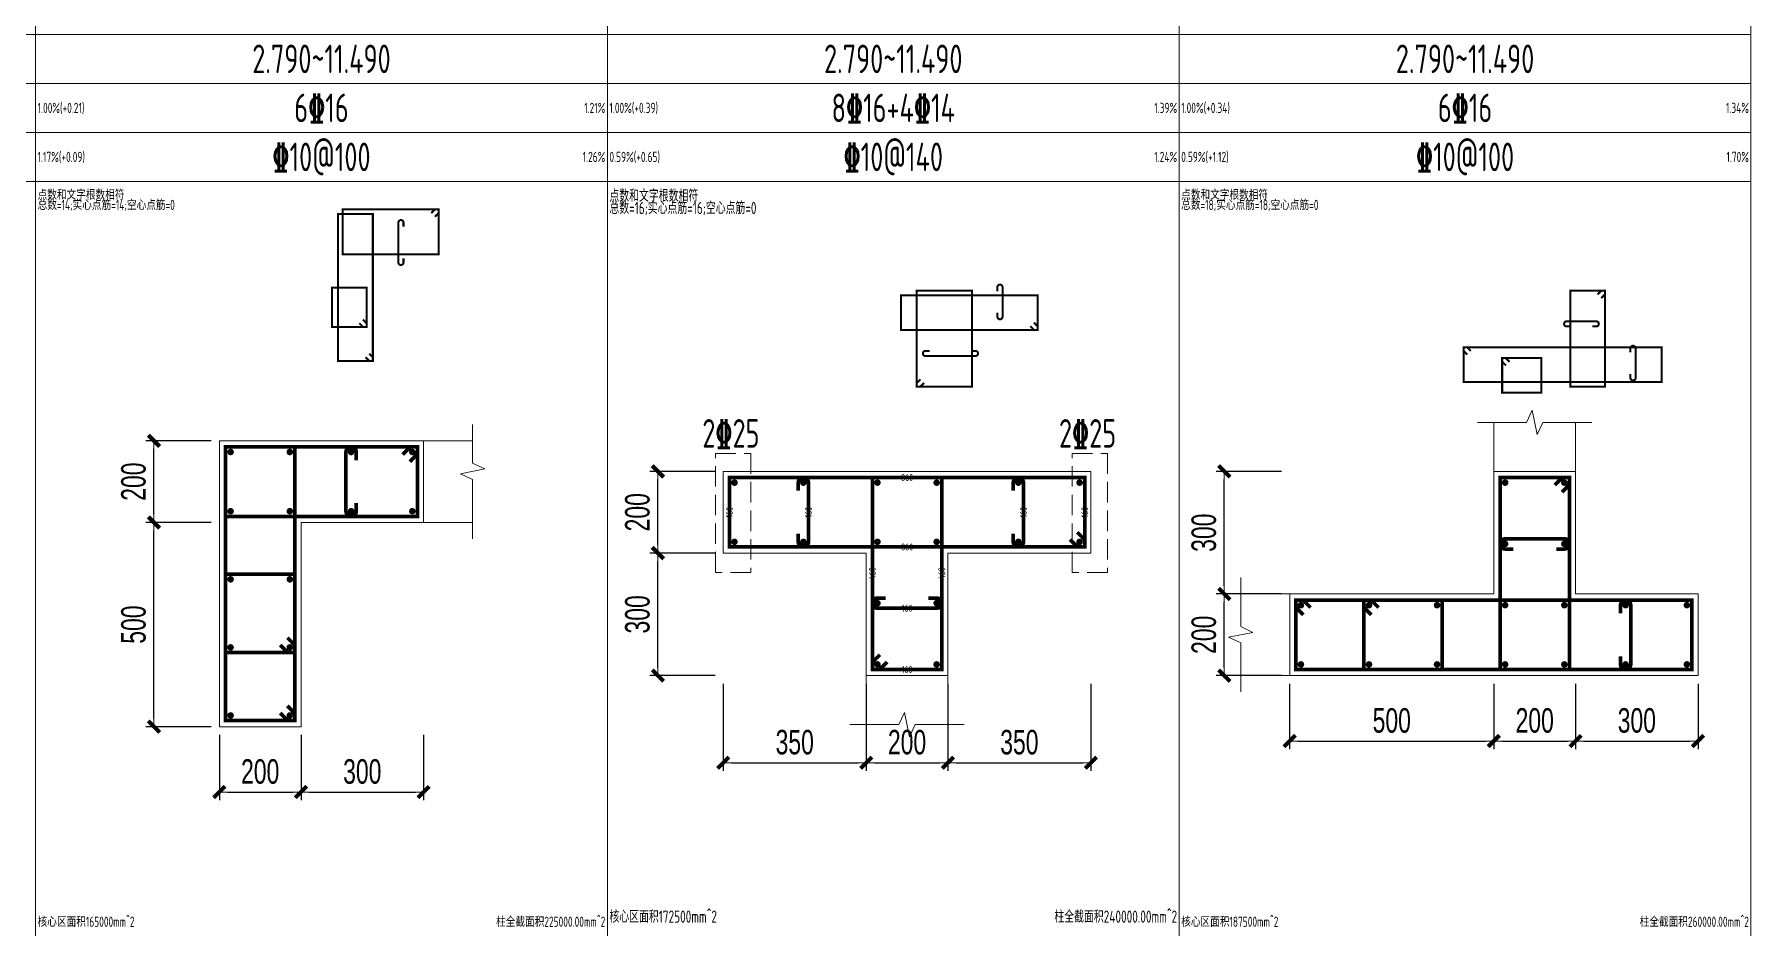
# Model space of a CAD drawing. Extents: x 5874492 to 7194610, y -939842 to -279257.
# Drawn here: x 6411489 to 6432489, y -697792 to -686856 of the extents above; entities that cross this region are included whole.
import ezdxf
from ezdxf.enums import TextEntityAlignment as Align

# ---------------------------------------------------------------- set-up
doc = ezdxf.new("R2010")
doc.units = 0
doc.header["$LTSCALE"] = 1000
doc.linetypes.add('DASH', pattern=[0.35, 0.25, -0.1])
for name, color, linetype, lineweight in [('S-墙柱-REIN', 1, 'Continuous', 20), ('S-墙柱-大样细线', 7, 'Continuous', 20), ('S-墙柱-编号', 4, 'Continuous', 20), ('S-大样-DIM', 3, 'Continuous', 20), ('S-大样-REIN', 1, 'Continuous', 20), ('S-大样-实线', 2, 'Continuous', 20), ('S-板-BEAM', 4, 'DASH', 20), ('S-通用-TAB', 7, 'Continuous', 20)]:
    doc.layers.add(name, color=color, linetype=linetype, lineweight=lineweight)
doc.layers.add('z-计算配筋', color=7, linetype='Continuous')
doc.layers.add('箍筋长度', color=3, linetype='Continuous', plot=False)
doc.layers.add('配箍校核', color=34, linetype='Continuous', plot=False)
doc.styles.add('BW_Dim', font='Bweng.shx', dxfattribs={"width": 0.7, "bigfont": 'hztxt.shx'})
doc.styles.add('BW_Rein', font='tssdeng.shx', dxfattribs={"width": 0.7, "bigfont": 'hztxt.shx'})
doc.styles.add('TSSD_Rein', font='tssdeng.shx', dxfattribs={"width": 0.7, "bigfont": 'hztxt.shx'})
doc.dimstyles.new('Cyz_20_100', dxfattribs={"dimtxt": 300, "dimasz": 100, "dimexe": 100, "dimexo": 100, "dimgap": 100, "dimtad": 1, "dimdec": 0, "dimlfac": 0.2, "dimzin": 0, "dimdsep": 46, "dimtxsty": 'BW_Dim', "dimblk": '_bwk', "dimcen": 0, "dimclrt": 7, "dimadec": 0, "dimazin": 0, "dimtfac": 1, "dimtdec": 0, "dimtix": 1, "dimtmove": 2, "dimatfit": 0, "dimfxl": 0, "dimtolj": 1, "dimtzin": 0, "dimarcsym": 0})

# ---------------------------------------------------------------- blocks, each defined once
blk = doc.blocks.new('_bwk')
blk.add_line((-1, 0), (0, 0))
at = {"const_width": 0.5}
blk.add_lwpolyline([(-0.7, -0.7), (0.7, 0.7)], dxfattribs=at)
blk = doc.blocks.new('*D1484')
at = {"layer": 'Defpoints', "color": 0, "transparency": 16777216}
for p in [(6430357, -694707), (6431857, -694707), (6431857, -695507)]:
    blk.add_point(p, dxfattribs=at)
at = {"layer": 'S-大样-DIM', "color": 0, "lineweight": -2, "transparency": 16777216}
for p, q in [((6430357, -694807), (6430357, -695607)), ((6431857, -694807), (6431857, -695607)), ((6430457, -695507), (6431757, -695507))]:
    blk.add_line(p, q, dxfattribs=at)
at = {"layer": 'S-大样-DIM', "color": 0, "lineweight": -2, "transparency": 16777216, "xscale": 100, "yscale": 100, "zscale": 100, "rotation": 180}
blk.add_blockref('_bwk', (6430357, -695507), dxfattribs=at)
at = {"layer": 'S-大样-DIM', "color": 0, "lineweight": -2, "transparency": 16777216, "xscale": 100, "yscale": 100, "zscale": 100}
blk.add_blockref('_bwk', (6431857, -695507), dxfattribs=at)
at = {"layer": 'S-大样-DIM', "color": 7, "transparency": 16777216, "insert": (6431107, -695257), "char_height": 300, "attachment_point": 5, "style": 'BW_Dim'}
blk.add_mtext('\\A1;300', dxfattribs=at)
blk = doc.blocks.new('*D1485')
at = {"layer": 'Defpoints', "color": 0, "transparency": 16777216}
for p in [(6429357, -694707), (6430357, -694707), (6430357, -695507)]:
    blk.add_point(p, dxfattribs=at)
at = {"layer": 'S-大样-DIM', "color": 0, "lineweight": -2, "transparency": 16777216}
for p, q in [((6429357, -694807), (6429357, -695607)), ((6430357, -694807), (6430357, -695607)), ((6429457, -695507), (6430257, -695507))]:
    blk.add_line(p, q, dxfattribs=at)
at = {"layer": 'S-大样-DIM', "color": 0, "lineweight": -2, "transparency": 16777216, "xscale": 100, "yscale": 100, "zscale": 100, "rotation": 180}
blk.add_blockref('_bwk', (6429357, -695507), dxfattribs=at)
at = {"layer": 'S-大样-DIM', "color": 0, "lineweight": -2, "transparency": 16777216, "xscale": 100, "yscale": 100, "zscale": 100}
blk.add_blockref('_bwk', (6430357, -695507), dxfattribs=at)
at = {"layer": 'S-大样-DIM', "color": 7, "transparency": 16777216, "insert": (6429857, -695257), "char_height": 300, "attachment_point": 5, "style": 'BW_Dim'}
blk.add_mtext('\\A1;200', dxfattribs=at)
blk = doc.blocks.new('*D1486')
at = {"layer": 'Defpoints', "color": 0, "transparency": 16777216}
for p in [(6426857, -694707), (6429357, -694707), (6429357, -695507)]:
    blk.add_point(p, dxfattribs=at)
at = {"layer": 'S-大样-DIM', "color": 0, "lineweight": -2, "transparency": 16777216}
for p, q in [((6426857, -694807), (6426857, -695607)), ((6429357, -694807), (6429357, -695607)), ((6426957, -695507), (6429257, -695507))]:
    blk.add_line(p, q, dxfattribs=at)
at = {"layer": 'S-大样-DIM', "color": 0, "lineweight": -2, "transparency": 16777216, "xscale": 100, "yscale": 100, "zscale": 100, "rotation": 180}
blk.add_blockref('_bwk', (6426857, -695507), dxfattribs=at)
at = {"layer": 'S-大样-DIM', "color": 0, "lineweight": -2, "transparency": 16777216, "xscale": 100, "yscale": 100, "zscale": 100}
blk.add_blockref('_bwk', (6429357, -695507), dxfattribs=at)
at = {"layer": 'S-大样-DIM', "color": 7, "transparency": 16777216, "insert": (6428107, -695257), "char_height": 300, "attachment_point": 5, "style": 'BW_Dim'}
blk.add_mtext('\\A1;500', dxfattribs=at)
blk = doc.blocks.new('*D1487')
at = {"layer": 'Defpoints', "color": 0, "transparency": 16777216}
for p in [(6426057, -692207), (6426857, -692207), (6426857, -693707)]:
    blk.add_point(p, dxfattribs=at)
at = {"layer": 'S-大样-DIM', "color": 0, "lineweight": -2, "transparency": 16777216}
for p, q in [((6426757, -692207), (6425957, -692207)), ((6426057, -693607), (6426057, -692307)), ((6426757, -693707), (6425957, -693707))]:
    blk.add_line(p, q, dxfattribs=at)
at = {"layer": 'S-大样-DIM', "color": 0, "lineweight": -2, "transparency": 16777216, "xscale": 100, "yscale": 100, "zscale": 100}
for p, rotation in [((6426057, -692207), 90), ((6426057, -693707), 270)]:
    blk.add_blockref('_bwk', p, dxfattribs=dict(at, rotation=rotation))
at = {"layer": 'S-大样-DIM', "color": 7, "transparency": 16777216, "insert": (6425807, -692957), "char_height": 300, "attachment_point": 5, "rotation": 90, "style": 'BW_Dim'}
blk.add_mtext('\\A1;300', dxfattribs=at)
blk = doc.blocks.new('*D1488')
at = {"layer": 'Defpoints', "color": 0, "transparency": 16777216}
for p in [(6426057, -693707), (6426857, -693707), (6426857, -694707)]:
    blk.add_point(p, dxfattribs=at)
at = {"layer": 'S-大样-DIM', "color": 0, "lineweight": -2, "transparency": 16777216}
for p, q in [((6426757, -693707), (6425957, -693707)), ((6426057, -694607), (6426057, -693807)), ((6426757, -694707), (6425957, -694707))]:
    blk.add_line(p, q, dxfattribs=at)
at = {"layer": 'S-大样-DIM', "color": 0, "lineweight": -2, "transparency": 16777216, "xscale": 100, "yscale": 100, "zscale": 100}
for p, rotation in [((6426057, -693707), 90), ((6426057, -694707), 270)]:
    blk.add_blockref('_bwk', p, dxfattribs=dict(at, rotation=rotation))
at = {"layer": 'S-大样-DIM', "color": 7, "transparency": 16777216, "insert": (6425807, -694207), "char_height": 300, "attachment_point": 5, "rotation": 90, "style": 'BW_Dim'}
blk.add_mtext('\\A1;200', dxfattribs=at)
blk = doc.blocks.new('*D1489')
at = {"layer": 'Defpoints', "color": 0, "transparency": 16777216}
for p in [(6414754, -695332), (6416254, -695332), (6416254, -696132)]:
    blk.add_point(p, dxfattribs=at)
at = {"layer": 'S-大样-DIM', "color": 0, "lineweight": -2, "transparency": 16777216}
for p, q in [((6414754, -695432), (6414754, -696232)), ((6416254, -695432), (6416254, -696232)), ((6414854, -696132), (6416154, -696132))]:
    blk.add_line(p, q, dxfattribs=at)
at = {"layer": 'S-大样-DIM', "color": 0, "lineweight": -2, "transparency": 16777216, "xscale": 100, "yscale": 100, "zscale": 100, "rotation": 180}
blk.add_blockref('_bwk', (6414754, -696132), dxfattribs=at)
at = {"layer": 'S-大样-DIM', "color": 0, "lineweight": -2, "transparency": 16777216, "xscale": 100, "yscale": 100, "zscale": 100}
blk.add_blockref('_bwk', (6416254, -696132), dxfattribs=at)
at = {"layer": 'S-大样-DIM', "color": 7, "transparency": 16777216, "insert": (6415504, -695882), "char_height": 300, "attachment_point": 5, "style": 'BW_Dim'}
blk.add_mtext('\\A1;300', dxfattribs=at)
blk = doc.blocks.new('*D1490')
at = {"layer": 'Defpoints', "color": 0, "transparency": 16777216}
for p in [(6413754, -695332), (6414754, -695332), (6414754, -696132)]:
    blk.add_point(p, dxfattribs=at)
at = {"layer": 'S-大样-DIM', "color": 0, "lineweight": -2, "transparency": 16777216}
for p, q in [((6413754, -695432), (6413754, -696232)), ((6414754, -695432), (6414754, -696232)), ((6413854, -696132), (6414654, -696132))]:
    blk.add_line(p, q, dxfattribs=at)
at = {"layer": 'S-大样-DIM', "color": 0, "lineweight": -2, "transparency": 16777216, "xscale": 100, "yscale": 100, "zscale": 100, "rotation": 180}
blk.add_blockref('_bwk', (6413754, -696132), dxfattribs=at)
at = {"layer": 'S-大样-DIM', "color": 0, "lineweight": -2, "transparency": 16777216, "xscale": 100, "yscale": 100, "zscale": 100}
blk.add_blockref('_bwk', (6414754, -696132), dxfattribs=at)
at = {"layer": 'S-大样-DIM', "color": 7, "transparency": 16777216, "insert": (6414254, -695882), "char_height": 300, "attachment_point": 5, "style": 'BW_Dim'}
blk.add_mtext('\\A1;200', dxfattribs=at)
blk = doc.blocks.new('*D1491')
at = {"layer": 'Defpoints', "color": 0, "transparency": 16777216}
for p in [(6412954, -691832), (6413754, -691832), (6413754, -692832)]:
    blk.add_point(p, dxfattribs=at)
at = {"layer": 'S-大样-DIM', "color": 0, "lineweight": -2, "transparency": 16777216}
for p, q in [((6413654, -691832), (6412854, -691832)), ((6412954, -692732), (6412954, -691932)), ((6413654, -692832), (6412854, -692832))]:
    blk.add_line(p, q, dxfattribs=at)
at = {"layer": 'S-大样-DIM', "color": 0, "lineweight": -2, "transparency": 16777216, "xscale": 100, "yscale": 100, "zscale": 100}
for p, rotation in [((6412954, -691832), 90), ((6412954, -692832), 270)]:
    blk.add_blockref('_bwk', p, dxfattribs=dict(at, rotation=rotation))
at = {"layer": 'S-大样-DIM', "color": 7, "transparency": 16777216, "insert": (6412704, -692332), "char_height": 300, "attachment_point": 5, "rotation": 90, "style": 'BW_Dim'}
blk.add_mtext('\\A1;200', dxfattribs=at)
blk = doc.blocks.new('*D1492')
at = {"layer": 'Defpoints', "color": 0, "transparency": 16777216}
for p in [(6412954, -692832), (6413754, -692832), (6413754, -695332)]:
    blk.add_point(p, dxfattribs=at)
at = {"layer": 'S-大样-DIM', "color": 0, "lineweight": -2, "transparency": 16777216}
for p, q in [((6413654, -692832), (6412854, -692832)), ((6412954, -695232), (6412954, -692932)), ((6413654, -695332), (6412854, -695332))]:
    blk.add_line(p, q, dxfattribs=at)
at = {"layer": 'S-大样-DIM', "color": 0, "lineweight": -2, "transparency": 16777216, "xscale": 100, "yscale": 100, "zscale": 100}
for p, rotation in [((6412954, -692832), 90), ((6412954, -695332), 270)]:
    blk.add_blockref('_bwk', p, dxfattribs=dict(at, rotation=rotation))
at = {"layer": 'S-大样-DIM', "color": 7, "transparency": 16777216, "insert": (6412704, -694082), "char_height": 300, "attachment_point": 5, "rotation": 90, "style": 'BW_Dim'}
blk.add_mtext('\\A1;500', dxfattribs=at)
blk = doc.blocks.new('*D1632')
at = {"layer": 'Defpoints', "color": 0, "transparency": 16777216}
for p in [(6422673, -694707), (6424423, -694707), (6424423, -695773)]:
    blk.add_point(p, dxfattribs=at)
at = {"layer": 'S-大样-DIM', "color": 0, "lineweight": -2, "transparency": 16777216}
for p, q in [((6422673, -694807), (6422673, -695873)), ((6424423, -694807), (6424423, -695873)), ((6422773, -695773), (6424323, -695773))]:
    blk.add_line(p, q, dxfattribs=at)
at = {"layer": 'S-大样-DIM', "color": 0, "lineweight": -2, "transparency": 16777216, "xscale": 100, "yscale": 100, "zscale": 100, "rotation": 180}
blk.add_blockref('_bwk', (6422673, -695773), dxfattribs=at)
at = {"layer": 'S-大样-DIM', "color": 0, "lineweight": -2, "transparency": 16777216, "xscale": 100, "yscale": 100, "zscale": 100}
blk.add_blockref('_bwk', (6424423, -695773), dxfattribs=at)
at = {"layer": 'S-大样-DIM', "color": 7, "transparency": 16777216, "insert": (6423548, -695523), "char_height": 300, "attachment_point": 5, "style": 'BW_Dim'}
blk.add_mtext('\\A1;350', dxfattribs=at)
blk = doc.blocks.new('*D1633')
at = {"layer": 'Defpoints', "color": 0, "transparency": 16777216}
for p in [(6421673, -694707), (6422673, -694707), (6422673, -695773)]:
    blk.add_point(p, dxfattribs=at)
at = {"layer": 'S-大样-DIM', "color": 0, "lineweight": -2, "transparency": 16777216}
for p, q in [((6421673, -694807), (6421673, -695873)), ((6422673, -694807), (6422673, -695873)), ((6421773, -695773), (6422573, -695773))]:
    blk.add_line(p, q, dxfattribs=at)
at = {"layer": 'S-大样-DIM', "color": 0, "lineweight": -2, "transparency": 16777216, "xscale": 100, "yscale": 100, "zscale": 100, "rotation": 180}
blk.add_blockref('_bwk', (6421673, -695773), dxfattribs=at)
at = {"layer": 'S-大样-DIM', "color": 0, "lineweight": -2, "transparency": 16777216, "xscale": 100, "yscale": 100, "zscale": 100}
blk.add_blockref('_bwk', (6422673, -695773), dxfattribs=at)
at = {"layer": 'S-大样-DIM', "color": 7, "transparency": 16777216, "insert": (6422173, -695523), "char_height": 300, "attachment_point": 5, "style": 'BW_Dim'}
blk.add_mtext('\\A1;200', dxfattribs=at)
blk = doc.blocks.new('*D1634')
at = {"layer": 'Defpoints', "color": 0, "transparency": 16777216}
for p in [(6419923, -694707), (6421673, -694707), (6421673, -695773)]:
    blk.add_point(p, dxfattribs=at)
at = {"layer": 'S-大样-DIM', "color": 0, "lineweight": -2, "transparency": 16777216}
for p, q in [((6419923, -694807), (6419923, -695873)), ((6421673, -694807), (6421673, -695873)), ((6420023, -695773), (6421573, -695773))]:
    blk.add_line(p, q, dxfattribs=at)
at = {"layer": 'S-大样-DIM', "color": 0, "lineweight": -2, "transparency": 16777216, "xscale": 100, "yscale": 100, "zscale": 100, "rotation": 180}
blk.add_blockref('_bwk', (6419923, -695773), dxfattribs=at)
at = {"layer": 'S-大样-DIM', "color": 0, "lineweight": -2, "transparency": 16777216, "xscale": 100, "yscale": 100, "zscale": 100}
blk.add_blockref('_bwk', (6421673, -695773), dxfattribs=at)
at = {"layer": 'S-大样-DIM', "color": 7, "transparency": 16777216, "insert": (6420798, -695523), "char_height": 300, "attachment_point": 5, "style": 'BW_Dim'}
blk.add_mtext('\\A1;350', dxfattribs=at)
blk = doc.blocks.new('*D1635')
at = {"layer": 'Defpoints', "color": 0, "transparency": 16777216}
for p in [(6419123, -692207), (6419923, -692207), (6419923, -693207)]:
    blk.add_point(p, dxfattribs=at)
at = {"layer": 'S-大样-DIM', "color": 0, "lineweight": -2, "transparency": 16777216}
for p, q in [((6419823, -692207), (6419023, -692207)), ((6419123, -693107), (6419123, -692307)), ((6419823, -693207), (6419023, -693207))]:
    blk.add_line(p, q, dxfattribs=at)
at = {"layer": 'S-大样-DIM', "color": 0, "lineweight": -2, "transparency": 16777216, "xscale": 100, "yscale": 100, "zscale": 100}
for p, rotation in [((6419123, -692207), 90), ((6419123, -693207), 270)]:
    blk.add_blockref('_bwk', p, dxfattribs=dict(at, rotation=rotation))
at = {"layer": 'S-大样-DIM', "color": 7, "transparency": 16777216, "insert": (6418873, -692707), "char_height": 300, "attachment_point": 5, "rotation": 90, "style": 'BW_Dim'}
blk.add_mtext('\\A1;200', dxfattribs=at)
blk = doc.blocks.new('*D1636')
at = {"layer": 'Defpoints', "color": 0, "transparency": 16777216}
for p in [(6419123, -693207), (6419923, -693207), (6419923, -694707)]:
    blk.add_point(p, dxfattribs=at)
at = {"layer": 'S-大样-DIM', "color": 0, "lineweight": -2, "transparency": 16777216}
for p, q in [((6419823, -693207), (6419023, -693207)), ((6419123, -694607), (6419123, -693307)), ((6419823, -694707), (6419023, -694707))]:
    blk.add_line(p, q, dxfattribs=at)
at = {"layer": 'S-大样-DIM', "color": 0, "lineweight": -2, "transparency": 16777216, "xscale": 100, "yscale": 100, "zscale": 100}
for p, rotation in [((6419123, -693207), 90), ((6419123, -694707), 270)]:
    blk.add_blockref('_bwk', p, dxfattribs=dict(at, rotation=rotation))
at = {"layer": 'S-大样-DIM', "color": 7, "transparency": 16777216, "insert": (6418873, -693957), "char_height": 300, "attachment_point": 5, "rotation": 90, "style": 'BW_Dim'}
blk.add_mtext('\\A1;300', dxfattribs=at)

msp = doc.modelspace()

# ---------------------------------------------------------------- linework, layer by layer
at = {"layer": 'S-墙柱-REIN', "const_width": 40}
for points in [[(6413871.8, -691969.4, 1), (6413911.8, -691969.4, 1)], [(6414596.8, -691969.4, 1), (6414636.8, -691969.4, 1)], [(6415346.8, -691969.4, 1), (6415386.8, -691969.4, 1)], [(6416096.8, -691969.4, 1), (6416136.8, -691969.4, 1)], [(6420040.6, -692344.4, 1), (6420080.6, -692344.4, 1)], [(6420883.8, -692344.4, 1), (6420923.8, -692344.4, 1)], [(6421790.6, -692344.4, 1), (6421830.6, -692344.4, 1)], [(6422515.6, -692344.4, 1), (6422555.6, -692344.4, 1)], [(6423515.6, -692344.4, 1), (6423555.6, -692344.4, 1)], [(6424265.6, -692344.4, 1), (6424305.6, -692344.4, 1)], [(6429474.8, -692344.4, 1), (6429514.8, -692344.4, 1)], [(6430199.8, -692344.4, 1), (6430239.8, -692344.4, 1)], [(6413871.8, -692694.4, 1), (6413911.8, -692694.4, 1)], [(6414596.8, -692694.4, 1), (6414636.8, -692694.4, 1)], [(6415346.8, -692694.4, 1), (6415386.8, -692694.4, 1)], [(6416096.8, -692694.4, 1), (6416136.8, -692694.4, 1)], [(6420040.6, -693069.4, 1), (6420080.6, -693069.4, 1)], [(6420883.8, -693069.4, 1), (6420923.8, -693069.4, 1)], [(6421790.6, -693069.4, 1), (6421830.6, -693069.4, 1)], [(6422515.6, -693069.4, 1), (6422555.6, -693069.4, 1)], [(6423515.6, -693069.4, 1), (6423555.6, -693069.4, 1)], [(6424265.6, -693069.4, 1), (6424305.6, -693069.4, 1)], [(6429474.8, -693094.4, 1), (6429514.8, -693094.4, 1)], [(6430199.8, -693094.4, 1), (6430239.8, -693094.4, 1)], [(6413871.8, -693527.7, 1), (6413911.8, -693527.7, 1)], [(6414596.8, -693527.7, 1), (6414636.8, -693527.7, 1)], [(6421790.6, -693819.4, 1), (6421830.6, -693819.4, 1)], [(6422515.6, -693819.4, 1), (6422555.6, -693819.4, 1)], [(6426974.8, -693844.4, 1), (6427014.8, -693844.4, 1)], [(6427808.1, -693844.4, 1), (6427848.1, -693844.4, 1)], [(6428641.5, -693844.4, 1), (6428681.5, -693844.4, 1)], [(6429474.8, -693844.4, 1), (6429514.8, -693844.4, 1)], [(6430199.8, -693844.4, 1), (6430239.8, -693844.4, 1)], [(6430949.8, -693844.4, 1), (6430989.8, -693844.4, 1)], [(6431699.8, -693844.4, 1), (6431739.8, -693844.4, 1)], [(6413871.8, -694361.1, 1), (6413911.8, -694361.1, 1)], [(6414596.8, -694361.1, 1), (6414636.8, -694361.1, 1)], [(6421790.6, -694569.4, 1), (6421830.6, -694569.4, 1)], [(6422515.6, -694569.4, 1), (6422555.6, -694569.4, 1)], [(6426974.8, -694569.4, 1), (6427014.8, -694569.4, 1)], [(6427808.1, -694569.4, 1), (6427848.1, -694569.4, 1)], [(6428641.5, -694569.4, 1), (6428681.5, -694569.4, 1)], [(6429474.8, -694569.4, 1), (6429514.8, -694569.4, 1)], [(6430199.8, -694569.4, 1), (6430239.8, -694569.4, 1)], [(6430949.8, -694569.4, 1), (6430989.8, -694569.4, 1)], [(6431699.8, -694569.4, 1), (6431739.8, -694569.4, 1)], [(6413871.8, -695194.4, 1), (6413911.8, -695194.4, 1)], [(6414596.8, -695194.4, 1), (6414636.8, -695194.4, 1)]]:
    msp.add_lwpolyline(points, format="xyb", close=True, dxfattribs=at)
at = {"layer": 'S-墙柱-大样细线'}
for points in [[(6414754.3, -692831.9), (6414754.3, -695331.9), (6413754.3, -695331.9), (6413754.3, -691831.9), (6416254.3, -691831.9), (6416254.3, -692831.9)], [(6422673.1, -693206.9), (6424423.1, -693206.9), (6424423.1, -692206.9), (6419923.1, -692206.9), (6419923.1, -693206.9), (6421673.1, -693206.9), (6421673.1, -694706.9), (6422673.1, -694706.9)], [(6430357.3, -693706.9), (6430357.3, -692206.9), (6429357.3, -692206.9), (6429357.3, -693706.9), (6426857.3, -693706.9), (6426857.3, -694706.9), (6431857.3, -694706.9), (6431857.3, -693706.9)]]:
    msp.add_lwpolyline(points, close=True, dxfattribs=at)
at = {"layer": 'S-大样-REIN', "color": 1}
for points, const_width in [([(6416393.6, -689088.9), (6416439.5, -689043), (6416439.5, -688998.8), (6415264.5, -688998.8), (6415264.5, -689548.8), (6416439.5, -689548.8), (6416439.5, -688998.8), (6416395.3, -688998.8), (6416349.4, -689044.7)], 25), ([(6415543.1, -690809), (6415589.1, -690855), (6415633.3, -690855), (6415633.3, -689055), (6415208.3, -689055), (6415208.3, -690855), (6415633.3, -690855), (6415633.3, -690810.8), (6415587.3, -690764.9)], 25), ([(6423727, -690385.5), (6423773, -690431.5), (6423773, -690475.6), (6422098, -690475.6), (6422098, -690050.6), (6423773, -690050.6), (6423773, -690475.6), (6423728.8, -690475.6), (6423682.9, -690429.7)], 25), ([(6422381.9, -691123.4), (6422336, -691169.4), (6422291.8, -691169.4), (6422291.8, -689994.4), (6422966.8, -689994.4), (6422966.8, -691169.4), (6422291.8, -691169.4), (6422291.8, -691125.2), (6422337.7, -691079.2)], 25), ([(6430626.6, -690040.4), (6430672.6, -689994.4), (6430716.8, -689994.4), (6430716.8, -691169.4), (6430291.8, -691169.4), (6430291.8, -689994.4), (6430716.8, -689994.4), (6430716.8, -690038.6), (6430670.8, -690084.6)], 25), ([(6429031.5, -690778.3), (6428985.5, -690732.3), (6428985.5, -690688.1), (6431410.5, -690688.1), (6431410.5, -691113.1), (6428985.5, -691113.1), (6428985.5, -690688.1), (6429029.7, -690688.1), (6429075.7, -690734.1)], 25), ([(6414498.9, -695165), (6414590.9, -695256.9), (6414679.3, -695256.9), (6414679.3, -691906.9), (6413829.3, -691906.9), (6413829.3, -695256.9), (6414679.3, -695256.9), (6414679.3, -695168.5), (6414587.3, -695076.6)], 45), ([(6416087.3, -692087.2), (6416179.3, -691995.3), (6416179.3, -691906.9), (6413829.3, -691906.9), (6413829.3, -692756.9), (6416179.3, -692756.9), (6416179.3, -691906.9), (6416090.9, -691906.9), (6415998.9, -691998.8)], 45), ([(6424256.2, -692951.6), (6424348.1, -693043.5), (6424348.1, -693131.9), (6419998.1, -693131.9), (6419998.1, -692281.9), (6424348.1, -692281.9), (6424348.1, -693131.9), (6424259.7, -693131.9), (6424167.8, -693040)], 45), ([(6421928.4, -694540), (6421836.5, -694631.9), (6421748.1, -694631.9), (6421748.1, -692281.9), (6422598.1, -692281.9), (6422598.1, -694631.9), (6421748.1, -694631.9), (6421748.1, -694543.5), (6421840, -694451.6)], 45), ([(6430102, -692373.8), (6430193.9, -692281.9), (6430282.3, -692281.9), (6430282.3, -694631.9), (6429432.3, -694631.9), (6429432.3, -692281.9), (6430282.3, -692281.9), (6430282.3, -692370.3), (6430190.4, -692462.2)], 45), ([(6427024.2, -693962.2), (6426932.3, -693870.3), (6426932.3, -693781.9), (6431782.3, -693781.9), (6431782.3, -694631.9), (6426932.3, -694631.9), (6426932.3, -693781.9), (6427020.7, -693781.9), (6427112.6, -693873.8)], 45)]:
    msp.add_lwpolyline(points, dxfattribs=dict(at, const_width=const_width))
at = {"layer": 'S-大样-REIN'}
for points, const_width in [([(6416008.3, -689598.8), (6416008.3, -689648.8, -1), (6415945.8, -689648.8), (6415945.8, -689161.3, -1), (6416008.3, -689161.3), (6416008.3, -689211.3)], 25), ([(6423279.3, -690000.6), (6423279.3, -689950.6, -1), (6423341.8, -689950.6), (6423341.8, -690313.1, -1), (6423279.3, -690313.1), (6423279.3, -690263.1)], 25), ([(6430298, -690431.9), (6430248, -690431.9, -1), (6430248, -690369.4), (6430610.5, -690369.4, -1), (6430610.5, -690431.9), (6430560.5, -690431.9)], 25), ([(6431029.3, -690750.6), (6431029.3, -690700.6, -1), (6431091.8, -690700.6), (6431091.8, -691063.1, -1), (6431029.3, -691063.1), (6431029.3, -691013.1)], 25), ([(6422960.5, -690731.9), (6423010.5, -690731.9, -1), (6423010.5, -690794.4), (6422398, -690794.4, -1), (6422398, -690731.9), (6422448, -690731.9)], 25), ([(6415429.3, -692594.4), (6415429.3, -692694.4, -1), (6415304.3, -692694.4), (6415304.3, -691969.4, -1), (6415429.3, -691969.4), (6415429.3, -692069.4)], 45), ([(6420841.3, -692444.4), (6420841.3, -692344.4, -1), (6420966.3, -692344.4), (6420966.3, -693069.4, -1), (6420841.3, -693069.4), (6420841.3, -692969.4)], 45), ([(6423473.1, -692444.4), (6423473.1, -692344.4, -1), (6423598.1, -692344.4), (6423598.1, -693069.4, -1), (6423473.1, -693069.4), (6423473.1, -692969.4)], 45), ([(6429594.8, -693156.9), (6429494.8, -693156.9, -1), (6429494.8, -693031.9), (6430219.8, -693031.9, -1), (6430219.8, -693156.9), (6430119.8, -693156.9)], 45), ([(6422435.6, -693756.9), (6422535.6, -693756.9, -1), (6422535.6, -693881.9), (6421810.6, -693881.9, -1), (6421810.6, -693756.9), (6421910.6, -693756.9)], 45), ([(6430907.3, -693944.4), (6430907.3, -693844.4, -1), (6431032.3, -693844.4), (6431032.3, -694569.4, -1), (6430907.3, -694569.4), (6430907.3, -694469.4)], 45)]:
    msp.add_lwpolyline(points, format="xyb", dxfattribs=dict(at, const_width=const_width))
for points, const_width in [([(6415512.3, -690348.2), (6415558.3, -690394.1), (6415558.3, -690438.3), (6415133.3, -690438.3), (6415133.3, -689959.2), (6415558.3, -689959.2), (6415558.3, -690438.3), (6415514.1, -690438.3), (6415468.1, -690392.4)], 25), ([(6429548.6, -690865.4), (6429502.6, -690819.4), (6429458.4, -690819.4), (6429458.4, -691244.4), (6429937.6, -691244.4), (6429937.6, -690819.4), (6429458.4, -690819.4), (6429458.4, -690863.6), (6429504.4, -690909.6)], 25), ([(6414587.3, -694243.3), (6414679.3, -694335.2), (6414679.3, -694423.6), (6413829.3, -694423.6), (6413829.3, -693465.2), (6414679.3, -693465.2), (6414679.3, -694423.6), (6414590.9, -694423.6), (6414498.9, -694331.6)], 45), ([(6427946, -693873.8), (6427854, -693781.9), (6427765.6, -693781.9), (6427765.6, -694631.9), (6428724, -694631.9), (6428724, -693781.9), (6427765.6, -693781.9), (6427765.6, -693870.3), (6427857.6, -693962.2)], 45)]:
    msp.add_lwpolyline(points, dxfattribs=dict(at, const_width=const_width))
at = {"layer": 'S-大样-实线'}
for points in [[(6429157.3, -691606.9), (6429757.3, -691606.9), (6429827.3, -691456.9), (6429887.3, -691756.9), (6429957.3, -691606.9), (6430557.3, -691606.9)], [(6416854.3, -693031.9), (6416854.3, -692306.9), (6416704.3, -692236.9), (6417004.3, -692176.9), (6416854.3, -692106.9), (6416854.3, -691631.9)], [(6429357.3, -692206.9), (6429357.3, -691606.9)], [(6430357.3, -692206.9), (6430357.3, -691606.9)], [(6416254.3, -691831.9), (6416854.3, -691831.9)], [(6416254.3, -692831.9), (6416854.3, -692831.9)], [(6426257.3, -694906.9), (6426257.3, -694306.9), (6426107.3, -694236.9), (6426407.3, -694176.9), (6426257.3, -694106.9), (6426257.3, -693506.9)], [(6426857.3, -693706.9), (6426257.3, -693706.9)], [(6421673.1, -694706.9), (6421673.1, -695306.9)], [(6422673.1, -694706.9), (6422673.1, -695306.9)], [(6426857.3, -694706.9), (6426257.3, -694706.9)], [(6421473.1, -695306.9), (6422073.1, -695306.9), (6422143.1, -695156.9), (6422203.1, -695456.9), (6422273.1, -695306.9), (6422873.1, -695306.9)]]:
    msp.add_lwpolyline(points, dxfattribs=at)
at = {"layer": 'S-板-BEAM'}
for points in [[(6419828, -691986.5), (6420260.2, -691986.5), (6420260.2, -693442.9), (6419828, -693442.9)], [(6424194.1, -691986.5), (6424626.3, -691986.5), (6424626.3, -693442.9), (6424194.1, -693442.9)]]:
    msp.add_lwpolyline(points, close=True, dxfattribs=at)
at = {"layer": 'S-通用-TAB'}
for points in [[(6404504.3, -688656.9), (6404504.3, -676656.9), (6411504.3, -676656.9), (6411504.3, -688656.9), (6404504.3, -688656.9), (6404504.3, -686256.9), (6411504.3, -686256.9), (6411504.3, -686856.9), (6404504.3, -686856.9), (6404504.3, -687456.9), (6411504.3, -687456.9), (6411504.3, -688056.9), (6404504.3, -688056.9), (6404504.3, -688656.9)], [(6411504.3, -688656.9), (6411504.3, -676656.9), (6418504.3, -676656.9), (6418504.3, -688656.9), (6411504.3, -688656.9), (6411504.3, -686256.9), (6418504.3, -686256.9), (6418504.3, -686856.9), (6411504.3, -686856.9), (6411504.3, -687456.9), (6418504.3, -687456.9), (6418504.3, -688056.9), (6411504.3, -688056.9), (6411504.3, -688656.9)], [(6418504.3, -688656.9), (6418504.3, -676656.9), (6425504.3, -676656.9), (6425504.3, -688656.9), (6418504.3, -688656.9), (6418504.3, -686256.9), (6425504.3, -686256.9), (6425504.3, -686856.9), (6418504.3, -686856.9), (6418504.3, -687456.9), (6425504.3, -687456.9), (6425504.3, -688056.9), (6418504.3, -688056.9), (6418504.3, -688656.9)], [(6425504.3, -688656.9), (6425504.3, -676656.9), (6432504.3, -676656.9), (6432504.3, -688656.9), (6425504.3, -688656.9), (6425504.3, -686256.9), (6432504.3, -686256.9), (6432504.3, -686856.9), (6425504.3, -686856.9), (6425504.3, -687456.9), (6432504.3, -687456.9), (6432504.3, -688056.9), (6425504.3, -688056.9), (6425504.3, -688656.9)], [(6404504.3, -700656.9), (6404504.3, -688656.9), (6411504.3, -688656.9), (6411504.3, -700656.9), (6404504.3, -700656.9), (6404504.3, -698256.9), (6411504.3, -698256.9), (6411504.3, -698856.9), (6404504.3, -698856.9), (6404504.3, -699456.9), (6411504.3, -699456.9), (6411504.3, -700056.9), (6404504.3, -700056.9), (6404504.3, -700656.9)], [(6411504.3, -700656.9), (6411504.3, -688656.9), (6418504.3, -688656.9), (6418504.3, -700656.9), (6411504.3, -700656.9), (6411504.3, -698256.9), (6418504.3, -698256.9), (6418504.3, -698856.9), (6411504.3, -698856.9), (6411504.3, -699456.9), (6418504.3, -699456.9), (6418504.3, -700056.9), (6411504.3, -700056.9), (6411504.3, -700656.9)], [(6418504.3, -700656.9), (6418504.3, -688656.9), (6425504.3, -688656.9), (6425504.3, -700656.9), (6418504.3, -700656.9), (6418504.3, -698256.9), (6425504.3, -698256.9), (6425504.3, -698856.9), (6418504.3, -698856.9), (6418504.3, -699456.9), (6425504.3, -699456.9), (6425504.3, -700056.9), (6418504.3, -700056.9), (6418504.3, -700656.9)], [(6425504.3, -700656.9), (6425504.3, -688656.9), (6432504.3, -688656.9), (6432504.3, -700656.9), (6425504.3, -700656.9), (6425504.3, -698256.9), (6432504.3, -698256.9), (6432504.3, -698856.9), (6425504.3, -698856.9), (6425504.3, -699456.9), (6432504.3, -699456.9), (6432504.3, -700056.9), (6425504.3, -700056.9), (6425504.3, -700656.9)]]:
    msp.add_lwpolyline(points, dxfattribs=at)

# ---------------------------------------------------------------- texts
at = {"layer": 'S-墙柱-编号', "style": 'TSSD_Rein', "width": 0.7}
for p in [(6415004.3, -687156.9), (6422004.3, -687156.9), (6429004.3, -687156.9)]:
    msp.add_text('2.790~11.490', height=350, dxfattribs=at).set_placement(p, align=Align.MIDDLE_CENTER)
at = {"layer": 'z-计算配筋', "style": 'BW_Rein', "width": 0.7}
for s, p in [('6\x8416', (6415004.3, -687756.9)), ('8\x8416+4\x8414', (6422004.3, -687756.9)), ('6\x8416', (6429004.3, -687756.9)), ('\x8410@100', (6415004.3, -688356.9)), ('\x8410@140', (6422004.3, -688356.9)), ('\x8410@100', (6429004.3, -688356.9)), ('2\x8425', (6420016.9, -691741.4)), ('2\x8425', (6424383, -691741.4))]:
    msp.add_text(s, height=350, dxfattribs=at).set_placement(p, align=Align.MIDDLE_CENTER)
at = {"layer": '箍筋长度', "style": 'BW_Rein', "width": 0.7}
for s, p in [('860', (6422173.1, -692281.9)), ('860', (6422173.1, -693131.9)), ('160', (6422173.1, -693881.9)), ('160', (6422173.1, -694631.9))]:
    msp.add_text(s, height=85, dxfattribs=at).set_placement(p, align=Align.MIDDLE_CENTER)
for s, p in [('160', (6419998.1, -692706.9)), ('160', (6420966.3, -692706.9)), ('160', (6423598.1, -692706.9)), ('160', (6424348.1, -692706.9)), ('460', (6421748.1, -693456.9)), ('460', (6422598.1, -693456.9))]:
    msp.add_text(s, height=85, rotation=90, dxfattribs=at).set_placement(p, align=Align.MIDDLE_CENTER)
at = {"layer": '配箍校核', "style": 'BW_Rein', "width": 0.7}
for s, p in [('1.00%(+0.21)', (6411529.3, -687756.9)), ('1.00%(+0.39)', (6418529.3, -687756.9)), ('1.00%(+0.34)', (6425529.3, -687756.9)), ('1.17%(+0.09)', (6411529.3, -688356.9)), ('0.59%(+0.65)', (6418529.3, -688356.9)), ('0.59%(+1.12)', (6425529.3, -688356.9))]:
    msp.add_text(s, height=125, dxfattribs=at).set_placement(p, align=Align.MIDDLE_LEFT)
for s, p in [('1.21%', (6418479.3, -687756.9)), ('1.39%', (6425479.3, -687756.9)), ('1.34%', (6432479.3, -687756.9)), ('1.26%', (6418479.3, -688356.9)), ('1.24%', (6425479.3, -688356.9)), ('1.70%', (6432479.3, -688356.9))]:
    msp.add_text(s, height=125, dxfattribs=at).set_placement(p, align=Align.MIDDLE_RIGHT)
for s, height, p in [('点数和文字根数相符', 125, (6411529.3, -688881.9)), ('点数和文字根数相符', 150, (6418529.3, -688906.9)), ('点数和文字根数相符', 125, (6425529.3, -688881.9)), ('总数=14;实心点筋=14;空心点筋=0', 125, (6411529.3, -689006.9)), ('总数=16;实心点筋=16;空心点筋=0', 150, (6418529.3, -689056.9)), ('总数=18;实心点筋=18;空心点筋=0', 125, (6425529.3, -689006.9)), ('核心区面积172500mm^ 2', 150, (6418529.3, -697731.9)), ('核心区面积165000mm^ 2', 125, (6411529.3, -697781.9)), ('核心区面积187500mm^ 2', 125, (6425529.3, -697781.9))]:
    msp.add_text(s, height=height, dxfattribs=at).set_placement(p)
for s, height, p in [('柱全截面积240000.00mm^ 2', 150, (6425479.3, -697731.9)), ('柱全截面积225000.00mm^ 2', 125, (6418479.3, -697781.9)), ('柱全截面积260000.00mm^ 2', 125, (6432479.3, -697781.9))]:
    msp.add_text(s, height=height, dxfattribs=at).set_placement(p, align=Align.RIGHT)

# ---------------------------------------------------------------- dimensions: what is measured, and where the dimension line sits
at = {"layer": 'S-大样-DIM'}
for base, p1, p2, picture, middle in [((6412954.3, -691831.9), (6413754.3, -692831.9), (6413754.3, -691831.9), '*D1491', (6412704.3, -692331.9)), ((6419123.1, -692206.9), (6419923.1, -693206.9), (6419923.1, -692206.9), '*D1635', (6418873.1, -692706.9)), ((6426057.3, -692206.9), (6426857.3, -693706.9), (6426857.3, -692206.9), '*D1487', (6425807.3, -692956.9)), ((6412954.3, -692831.9), (6413754.3, -695331.9), (6413754.3, -692831.9), '*D1492', (6412704.3, -694081.9)), ((6419123.1, -693206.9), (6419923.1, -694706.9), (6419923.1, -693206.9), '*D1636', (6418873.1, -693956.9)), ((6426057.3, -693706.9), (6426857.3, -694706.9), (6426857.3, -693706.9), '*D1488', (6425807.3, -694206.9))]:
    dim = msp.add_linear_dim(base=base, p1=p1, p2=p2, angle=90, dimstyle='Cyz_20_100', dxfattribs=at)
    dim.commit()
    dim.dimension.update_dxf_attribs({"geometry": picture, "text_midpoint": middle})
for base, p1, p2, picture, middle in [((6421673.1, -695773.4), (6419923.1, -694706.9), (6421673.1, -694706.9), '*D1634', (6420798.1, -695523.4)), ((6422673.1, -695773.4), (6421673.1, -694706.9), (6422673.1, -694706.9), '*D1633', (6422173.1, -695523.4)), ((6424423.1, -695773.4), (6422673.1, -694706.9), (6424423.1, -694706.9), '*D1632', (6423548.1, -695523.4)), ((6429357.3, -695506.9), (6426857.3, -694706.9), (6429357.3, -694706.9), '*D1486', (6428107.3, -695256.9)), ((6430357.3, -695506.9), (6429357.3, -694706.9), (6430357.3, -694706.9), '*D1485', (6429857.3, -695256.9)), ((6431857.3, -695506.9), (6430357.3, -694706.9), (6431857.3, -694706.9), '*D1484', (6431107.3, -695256.9)), ((6414754.3, -696131.9), (6413754.3, -695331.9), (6414754.3, -695331.9), '*D1490', (6414254.3, -695881.9)), ((6416254.3, -696131.9), (6414754.3, -695331.9), (6416254.3, -695331.9), '*D1489', (6415504.3, -695881.9))]:
    dim = msp.add_linear_dim(base=base, p1=p1, p2=p2, dimstyle='Cyz_20_100', dxfattribs=at)
    dim.commit()
    dim.dimension.update_dxf_attribs({"geometry": picture, "text_midpoint": middle})

doc.saveas('drawing.dxf')
